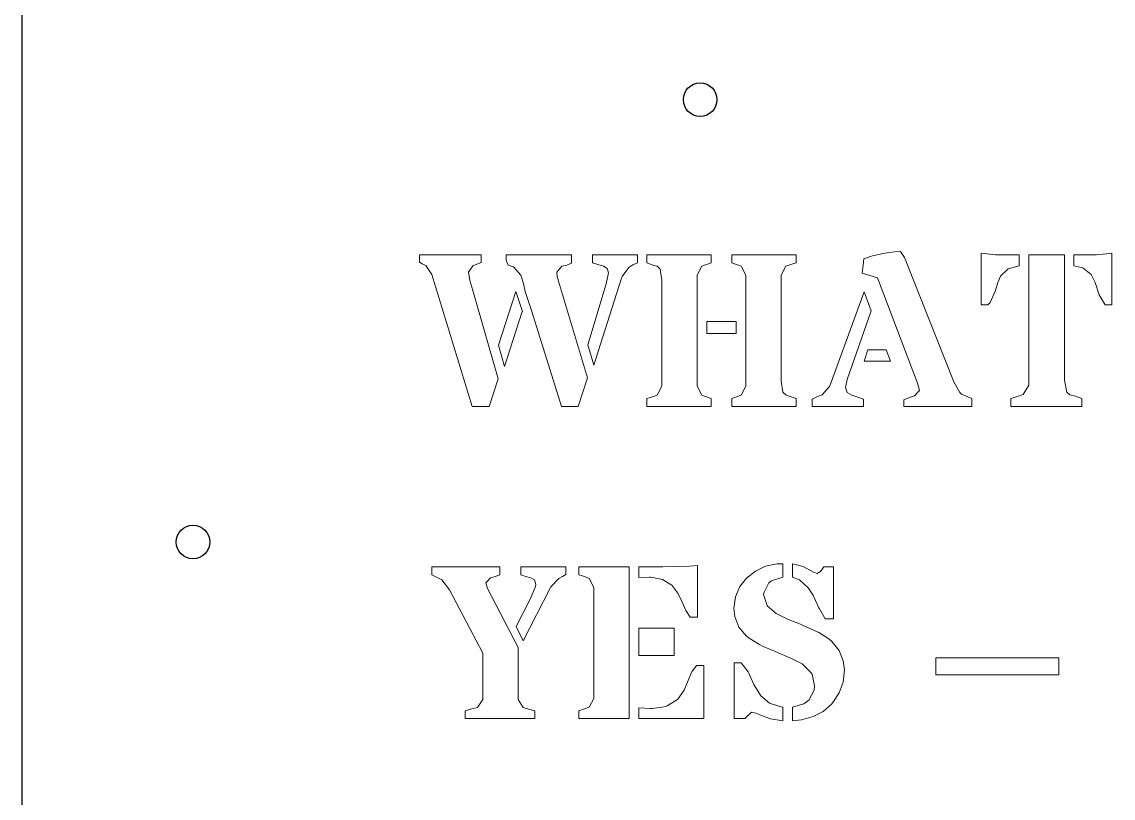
# Model space of a CAD drawing. Header units: millimetres. Extents: x 3735 to 5333, y 3252 to 4770.
# Drawn here: x 4539.8 to 4708.8, y 4155.3 to 4275.5 of the extents above; entities that cross this region are included whole.
import ezdxf

# ---------------------------------------------------------------- set-up
doc = ezdxf.new("R2010")
doc.units = ezdxf.units.MM
doc.layers.add('ext', color=18, linetype='Continuous', true_color=0x000000)
doc.layers.add('MASHARAB', color=6, linetype='Continuous', true_color=0xff00ff)

msp = doc.modelspace()

# ---------------------------------------------------------------- linework, layer by layer
at = {"layer": 'ext'}
msp.add_lwpolyline([(4539.85, 4769.98), (4539.85, 3799.98), (5289.85, 3799.98), (5289.85, 4769.98)], close=True, dxfattribs=at)
at = {"layer": 'MASHARAB', "lineweight": 0}
for p, q in [((4610.96, 4239.46), (4601.38, 4239.46)), ((4601.38, 4239.46), (4601.38, 4238.3)), ((4610.96, 4238.27), (4610.96, 4239.46)), ((4624.95, 4239.46), (4614.8, 4239.46)), ((4614.8, 4239.46), (4614.8, 4238.56)), ((4614.8, 4238.56), (4615.13, 4237.87)), ((4624.95, 4238.17), (4624.95, 4239.46)), ((4635.14, 4239.46), (4628.17, 4239.46)), ((4628.17, 4239.46), (4628.17, 4238.23)), ((4635.14, 4238.23), (4635.14, 4239.46)), ((4646.55, 4239.46), (4636.57, 4239.46)), ((4636.57, 4239.46), (4636.57, 4238.2)), ((4646.55, 4238.2), (4646.55, 4239.46)), ((4659.73, 4239.46), (4649.75, 4239.46)), ((4649.75, 4239.46), (4649.75, 4238.2)), ((4659.73, 4238.2), (4659.73, 4239.46)), ((4670.19, 4238.83), (4670.06, 4237.87)), ((4671.54, 4239.29), (4670.19, 4238.83)), ((4673.43, 4239.69), (4671.54, 4239.29)), ((4674.95, 4239.89), (4673.43, 4239.69)), ((4675.87, 4239.95), (4674.95, 4239.89)), ((4676.47, 4239.03), (4675.87, 4239.95)), ((4684.13, 4219.76), (4676.47, 4239.03)), ((4688.36, 4239.69), (4688.36, 4231.72)), ((4690.55, 4239.46), (4688.36, 4239.69)), ((4690.71, 4239.46), (4690.55, 4239.46)), ((4694.25, 4239.46), (4690.71, 4239.46)), ((4694.25, 4237.77), (4694.25, 4239.46)), ((4701.22, 4239.46), (4695.73, 4239.46)), ((4695.73, 4239.46), (4695.73, 4219.33)), ((4701.22, 4220.06), (4701.22, 4239.46)), ((4706.21, 4239.46), (4702.71, 4239.46)), ((4702.71, 4239.46), (4702.71, 4237.77)), ((4707.73, 4239.59), (4706.21, 4239.46)), ((4708.59, 4239.69), (4707.73, 4239.59)), ((4708.59, 4231.72), (4708.59, 4239.69)), ((4601.38, 4238.3), (4601.84, 4238.07)), ((4601.84, 4238.07), (4602.37, 4237.8)), ((4602.37, 4237.8), (4603.29, 4236.38)), ((4608.98, 4236.78), (4609.67, 4237.74)), ((4609.67, 4237.74), (4610.3, 4238)), ((4610.3, 4238), (4610.96, 4238.27)), ((4615.13, 4237.87), (4615.96, 4237.61)), ((4615.96, 4237.61), (4617.08, 4236.28)), ((4622.64, 4236.75), (4623.43, 4237.71)), ((4623.43, 4237.71), (4624.19, 4237.87)), ((4624.19, 4237.87), (4624.95, 4238.17)), ((4628.17, 4238.23), (4629.03, 4237.94)), ((4629.03, 4237.94), (4629.86, 4237.71)), ((4629.86, 4237.71), (4630.45, 4237.34)), ((4630.45, 4237.34), (4630.68, 4236.65)), ((4632.8, 4236.09), (4633.79, 4237.51)), ((4633.79, 4237.51), (4634.45, 4237.9)), ((4634.45, 4237.9), (4635.14, 4238.23)), ((4636.57, 4238.2), (4637.69, 4237.8)), ((4637.69, 4237.8), (4638.18, 4237.67)), ((4638.18, 4237.67), (4638.68, 4237.21)), ((4638.68, 4237.21), (4638.91, 4235.46)), ((4644.4, 4236.28), (4645.12, 4237.67)), ((4645.12, 4237.67), (4645.82, 4237.94)), ((4645.82, 4237.94), (4646.55, 4238.2)), ((4649.75, 4238.2), (4650.48, 4237.94)), ((4650.48, 4237.94), (4651.17, 4237.67)), ((4651.17, 4237.67), (4651.9, 4236.28)), ((4657.38, 4236.28), (4658.11, 4237.67)), ((4658.11, 4237.67), (4658.87, 4237.94)), ((4658.87, 4237.94), (4659.73, 4238.2)), ((4670.06, 4237.87), (4669.93, 4236.61)), ((4691.34, 4236.12), (4692.53, 4237.28)), ((4692.53, 4237.28), (4694.25, 4237.77)), ((4702.71, 4237.77), (4704.09, 4237.44)), ((4704.09, 4237.44), (4705.38, 4236.38)), ((4603.29, 4236.38), (4609.57, 4215.96)), ((4609.21, 4235.46), (4608.98, 4236.78)), ((4609.67, 4233.91), (4609.21, 4235.46)), ((4617.08, 4236.28), (4617.48, 4235)), ((4622.73, 4236.09), (4622.64, 4236.75)), ((4622.93, 4235.39), (4622.73, 4236.09)), ((4627.39, 4220.39), (4622.93, 4235.39)), ((4628.37, 4222.34), (4632.63, 4235.66)), ((4630.68, 4236.65), (4630.32, 4234.96)), ((4632.63, 4235.66), (4632.8, 4236.09)), ((4638.91, 4235.46), (4638.91, 4219.1)), ((4644.4, 4219.1), (4644.4, 4236.28)), ((4651.9, 4236.28), (4651.9, 4219.1)), ((4657.38, 4219.93), (4657.38, 4236.28)), ((4669.93, 4236.61), (4672.3, 4235.89)), ((4672.3, 4235.89), (4678.48, 4219.6)), ((4690.55, 4233.91), (4690.94, 4235.19)), ((4690.94, 4235.19), (4691.34, 4236.12)), ((4705.38, 4236.38), (4705.98, 4235.19)), ((4705.98, 4235.19), (4706.57, 4233.41)), ((4613.57, 4220.26), (4609.67, 4233.91)), ((4616.32, 4233.77), (4613.61, 4225.45)), ((4617.34, 4230.67), (4616.32, 4233.77)), ((4617.48, 4235), (4617.78, 4233.77)), ((4617.78, 4233.77), (4618.8, 4230.67)), ((4630.32, 4234.96), (4627.44, 4225.51)), ((4670.23, 4233.71), (4665.1, 4219.6)), ((4671.32, 4230.77), (4670.23, 4233.71)), ((4689.72, 4232.09), (4690.55, 4233.91)), ((4689.39, 4231.72), (4689.72, 4232.09)), ((4706.57, 4233.41), (4706.61, 4233.24)), ((4706.61, 4233.24), (4707.56, 4231.72)), ((4614.57, 4222.14), (4617.28, 4230.67)), ((4617.28, 4230.67), (4617.34, 4230.67)), ((4618.8, 4230.67), (4623.4, 4215.96)), ((4667.62, 4220.13), (4671.32, 4230.77)), ((4688.36, 4231.72), (4689.39, 4231.72)), ((4707.56, 4231.72), (4708.59, 4231.72)), ((4650.41, 4229.15), (4645.88, 4229.15)), ((4645.88, 4229.15), (4645.88, 4227.26)), ((4650.41, 4227.26), (4650.41, 4229.15)), ((4645.88, 4227.26), (4650.41, 4227.26)), ((4613.61, 4225.45), (4614.57, 4222.14)), ((4627.44, 4225.51), (4628.37, 4222.34)), ((4670.79, 4224.75), (4670.23, 4223)), ((4673.63, 4224.75), (4670.79, 4224.75)), ((4674.29, 4223), (4673.63, 4224.75)), ((4670.23, 4223), (4674.29, 4223)), ((4612.18, 4215.96), (4613.57, 4220.26)), ((4625.94, 4215.96), (4627.39, 4220.39)), ((4657.65, 4218.18), (4657.38, 4219.93)), ((4667.35, 4218.9), (4667.62, 4220.13)), ((4701.62, 4218.18), (4701.22, 4220.06)), ((4638.91, 4219.1), (4638.18, 4217.71)), ((4645.12, 4217.71), (4644.4, 4219.1)), ((4651.9, 4219.1), (4651.17, 4217.71)), ((4664.87, 4219.07), (4663.72, 4217.78)), ((4665.1, 4219.6), (4664.87, 4219.07)), ((4667.62, 4218.14), (4667.35, 4218.9)), ((4678.81, 4218.44), (4678.02, 4217.61)), ((4678.48, 4219.6), (4678.81, 4218.44)), ((4685.06, 4218.11), (4684.13, 4219.76)), ((4695.7, 4219.27), (4694.87, 4217.81)), ((4695.73, 4219.33), (4695.7, 4219.27)), ((4637.46, 4217.48), (4636.57, 4217.18)), ((4636.57, 4217.18), (4636.57, 4215.96)), ((4638.18, 4217.71), (4637.46, 4217.48)), ((4645.82, 4217.48), (4645.12, 4217.71)), ((4646.55, 4217.18), (4645.82, 4217.48)), ((4646.55, 4215.96), (4646.55, 4217.18)), ((4650.48, 4217.48), (4649.75, 4217.18)), ((4649.75, 4217.18), (4649.75, 4215.96)), ((4651.17, 4217.71), (4650.48, 4217.48)), ((4658.14, 4217.71), (4657.65, 4218.18)), ((4658.61, 4217.55), (4658.14, 4217.71)), ((4659.73, 4217.18), (4658.61, 4217.55)), ((4659.73, 4215.96), (4659.73, 4217.18)), ((4662.92, 4217.45), (4662.2, 4217.08)), ((4662.2, 4217.08), (4662.2, 4215.96)), ((4663.72, 4217.78), (4662.92, 4217.45)), ((4668.34, 4217.71), (4667.62, 4218.14)), ((4669.24, 4217.42), (4668.34, 4217.71)), ((4670.13, 4217.08), (4669.24, 4217.42)), ((4670.13, 4215.96), (4670.13, 4217.08)), ((4677.23, 4217.38), (4676.37, 4217.02)), ((4676.37, 4217.02), (4676.37, 4215.96)), ((4678.02, 4217.61), (4677.23, 4217.38)), ((4685.29, 4217.88), (4685.06, 4218.11)), ((4686.91, 4217.18), (4685.29, 4217.88)), ((4686.91, 4215.96), (4686.91, 4217.18)), ((4693.98, 4217.51), (4692.96, 4217.18)), ((4692.96, 4217.18), (4692.96, 4215.96)), ((4694.87, 4217.81), (4693.98, 4217.51)), ((4702.05, 4217.78), (4701.62, 4218.18)), ((4702.94, 4217.55), (4702.05, 4217.78)), ((4703.93, 4217.18), (4702.94, 4217.55)), ((4703.93, 4215.96), (4703.93, 4217.18)), ((4609.57, 4215.96), (4612.18, 4215.96)), ((4623.4, 4215.96), (4625.94, 4215.96)), ((4636.57, 4215.96), (4646.55, 4215.96)), ((4649.75, 4215.96), (4659.73, 4215.96)), ((4662.2, 4215.96), (4670.13, 4215.96)), ((4676.37, 4215.96), (4686.91, 4215.96)), ((4692.96, 4215.96), (4703.93, 4215.96)), ((4643.21, 4191.23), (4641.39, 4191.17)), ((4644.46, 4191.37), (4643.21, 4191.23)), ((4644.46, 4183.37), (4644.46, 4191.37)), ((4654.97, 4191.23), (4653.39, 4190.47)), ((4656.79, 4191.6), (4654.97, 4191.23)), ((4657.65, 4191.63), (4656.79, 4191.6)), ((4657.65, 4189.52), (4657.65, 4191.63)), ((4660.79, 4191.17), (4659.14, 4191.63)), ((4659.14, 4191.63), (4659.14, 4189.52)), ((4603.29, 4191.14), (4603.29, 4189.88)), ((4613.86, 4191.14), (4603.29, 4191.14)), ((4603.29, 4189.88), (4603.85, 4189.65)), ((4603.85, 4189.65), (4604.87, 4189.12)), ((4612.38, 4189.45), (4613.1, 4189.65)), ((4613.1, 4189.65), (4613.86, 4189.88)), ((4613.86, 4189.88), (4613.86, 4191.14)), ((4617.07, 4191.14), (4617.07, 4189.88)), ((4624.07, 4191.14), (4617.07, 4191.14)), ((4617.07, 4189.88), (4617.86, 4189.65)), ((4617.86, 4189.65), (4618.62, 4189.45)), ((4622.95, 4189.35), (4623.55, 4189.65)), ((4623.55, 4189.65), (4624.07, 4189.95)), ((4624.07, 4189.95), (4624.07, 4191.14)), ((4626.06, 4191.14), (4626.06, 4189.88)), ((4633.86, 4191.14), (4626.06, 4191.14)), ((4626.06, 4189.88), (4626.92, 4189.62)), ((4626.92, 4189.62), (4627.68, 4189.35)), ((4633.86, 4167.64), (4633.86, 4191.14)), ((4639.08, 4191.14), (4635.34, 4191.14)), ((4635.34, 4191.14), (4635.34, 4189.48)), ((4635.34, 4189.48), (4636.99, 4189.55)), ((4636.99, 4189.55), (4637.23, 4189.55)), ((4637.23, 4189.55), (4639.01, 4189.19)), ((4641.39, 4191.17), (4639.08, 4191.14)), ((4653.39, 4190.47), (4652.03, 4189.38)), ((4655.9, 4188.95), (4657.65, 4189.52)), ((4659.14, 4189.52), (4660.23, 4189.12)), ((4662.37, 4190.31), (4660.79, 4191.17)), ((4662.94, 4190.11), (4662.37, 4190.31)), ((4663.46, 4190.44), (4662.94, 4190.11)), ((4663.99, 4191.14), (4663.46, 4190.44)), ((4665.48, 4191.14), (4663.99, 4191.14)), ((4665.48, 4183.11), (4665.48, 4191.14)), ((4604.87, 4189.12), (4606.06, 4187.6)), ((4611.65, 4188.66), (4612.38, 4189.45)), ((4611.95, 4187.8), (4611.65, 4188.66)), ((4617.43, 4179.7), (4621.63, 4187.86)), ((4619.35, 4188.1), (4618.52, 4186.15)), ((4618.62, 4189.45), (4619.22, 4189.12)), ((4619.22, 4189.12), (4619.41, 4188.43)), ((4619.41, 4188.43), (4619.35, 4188.1)), ((4621.63, 4187.86), (4621.73, 4188.06)), ((4621.73, 4188.06), (4622.95, 4189.35)), ((4627.68, 4189.35), (4628.4, 4187.96)), ((4628.4, 4187.96), (4628.4, 4170.78)), ((4639.01, 4189.19), (4640.46, 4188.29)), ((4640.46, 4188.29), (4641.39, 4187.07)), ((4651.01, 4188.1), (4650.31, 4186.48)), ((4652.03, 4189.38), (4651.01, 4188.1)), ((4654.71, 4187.1), (4655.5, 4188.66)), ((4655.5, 4188.66), (4655.9, 4188.95)), ((4660.23, 4189.12), (4661.58, 4187.9)), ((4661.58, 4187.9), (4662.37, 4186.64)), ((4606.06, 4187.6), (4611.19, 4177.79)), ((4612.57, 4186.58), (4611.95, 4187.8)), ((4616.67, 4178.64), (4612.57, 4186.58)), ((4618.52, 4186.15), (4616.37, 4181.92)), ((4641.39, 4187.07), (4642.05, 4185.68)), ((4650.31, 4186.48), (4650.08, 4184.69)), ((4654.67, 4186.87), (4654.71, 4187.1)), ((4655.2, 4185.15), (4654.67, 4186.87)), ((4662.37, 4186.64), (4662.44, 4186.51)), ((4662.44, 4186.51), (4663.23, 4184.79)), ((4642.05, 4185.68), (4642.61, 4184.39)), ((4650.08, 4184.69), (4650.21, 4183.44)), ((4655.24, 4185.12), (4655.2, 4185.15)), ((4656.62, 4183.93), (4655.24, 4185.12)), ((4663.23, 4184.79), (4663.3, 4184.66)), ((4663.3, 4184.66), (4664.22, 4183.11)), ((4642.61, 4184.39), (4643.31, 4183.37)), ((4643.31, 4183.37), (4644.46, 4183.37)), ((4650.21, 4183.44), (4650.84, 4181.78)), ((4656.62, 4183.9), (4656.62, 4183.93)), ((4658.28, 4183.07), (4656.62, 4183.9)), ((4658.64, 4182.94), (4658.28, 4183.07)), ((4660.36, 4182.25), (4658.64, 4182.94)), ((4664.22, 4183.11), (4665.48, 4183.11)), ((4616.37, 4181.92), (4617.43, 4179.7)), ((4635.34, 4181.62), (4635.34, 4177.39)), ((4640.83, 4181.62), (4635.34, 4181.62)), ((4640.83, 4177.39), (4640.83, 4181.62)), ((4650.84, 4181.78), (4652.03, 4180.43)), ((4660.92, 4182.01), (4660.36, 4182.25)), ((4662.64, 4181.25), (4660.92, 4182.01)), ((4663.2, 4180.99), (4662.64, 4181.25)), ((4652.03, 4180.43), (4652.43, 4180.1)), ((4652.43, 4180.1), (4654.01, 4179.11)), ((4664.79, 4179.97), (4663.2, 4180.99)), ((4665.22, 4179.6), (4664.79, 4179.97)), ((4666.37, 4178.21), (4665.22, 4179.6)), ((4611.19, 4177.79), (4611.19, 4170.58)), ((4616.67, 4170.61), (4616.67, 4178.64)), ((4654.01, 4179.11), (4654.61, 4178.81)), ((4654.61, 4178.81), (4656.33, 4178.08)), ((4656.33, 4178.08), (4656.92, 4177.82)), ((4656.92, 4177.82), (4658.61, 4177.12)), ((4667, 4176.6), (4666.37, 4178.21)), ((4635.34, 4177.39), (4640.83, 4177.39)), ((4650.11, 4176.3), (4650.11, 4167.67)), ((4651.2, 4176.3), (4650.11, 4176.3)), ((4652.26, 4174.91), (4651.2, 4176.3)), ((4658.61, 4177.12), (4659, 4176.96)), ((4659, 4176.96), (4660.62, 4176.1)), ((4660.62, 4176.1), (4660.72, 4176.03)), ((4660.72, 4176.03), (4662.04, 4174.74)), ((4667.17, 4175.17), (4667, 4176.6)), ((4681.31, 4177.06), (4700.38, 4177.06)), ((4681.31, 4174.41), (4681.31, 4177.06)), ((4700.38, 4177.06), (4700.38, 4174.41)), ((4643.54, 4174.88), (4643.01, 4173.52)), ((4644.3, 4175.84), (4643.54, 4174.88)), ((4645.42, 4175.84), (4644.3, 4175.84)), ((4645.42, 4167.64), (4645.42, 4175.84)), ((4652.36, 4174.68), (4652.26, 4174.91)), ((4653.15, 4172.93), (4652.36, 4174.68)), ((4662.04, 4174.74), (4662.18, 4174.51)), ((4662.18, 4174.51), (4662.57, 4172.7)), ((4666.97, 4173.29), (4667.17, 4175.17)), ((4700.38, 4174.41), (4681.31, 4174.41)), ((4643.01, 4173.52), (4642.38, 4172.04)), ((4653.29, 4172.66), (4653.15, 4172.93)), ((4654.24, 4171.18), (4653.29, 4172.66)), ((4662.57, 4172.7), (4662.51, 4172.04)), ((4666.37, 4171.61), (4666.97, 4173.29)), ((4642.38, 4172.04), (4641.39, 4170.65)), ((4655.6, 4170.05), (4654.24, 4171.18)), ((4662.51, 4172.04), (4661.65, 4170.51)), ((4665.38, 4170.12), (4666.37, 4171.61)), ((4610.36, 4169.36), (4609.5, 4169.16)), ((4611.19, 4170.58), (4610.36, 4169.36)), ((4617.43, 4169.36), (4616.67, 4170.61)), ((4618.29, 4169.13), (4617.43, 4169.36)), ((4627.68, 4169.39), (4626.92, 4169.16)), ((4628.4, 4170.78), (4627.68, 4169.39)), ((4637.16, 4169.23), (4635.34, 4169.29)), ((4635.34, 4169.29), (4635.34, 4167.64)), ((4637.42, 4169.23), (4637.16, 4169.23)), ((4639.28, 4169.49), (4637.42, 4169.23)), ((4639.74, 4169.62), (4639.28, 4169.49)), ((4641.32, 4170.58), (4639.74, 4169.62)), ((4641.39, 4170.65), (4641.32, 4170.58)), ((4657.32, 4169.46), (4655.6, 4170.05)), ((4657.65, 4169.42), (4657.32, 4169.46)), ((4657.65, 4167.31), (4657.65, 4169.42)), ((4660.92, 4169.95), (4659.14, 4169.42)), ((4659.14, 4169.42), (4659.14, 4167.31)), ((4661.65, 4170.51), (4660.92, 4169.95)), ((4663.89, 4168.76), (4665.18, 4169.89)), ((4665.18, 4169.89), (4665.38, 4170.12)), ((4609.5, 4169.16), (4608.48, 4168.86)), ((4608.48, 4168.86), (4608.48, 4167.64)), ((4608.48, 4167.64), (4619.28, 4167.64)), ((4619.28, 4168.86), (4618.29, 4169.13)), ((4619.28, 4167.64), (4619.28, 4168.86)), ((4626.92, 4169.16), (4626.06, 4168.86)), ((4626.06, 4168.86), (4626.06, 4167.64)), ((4626.06, 4167.64), (4633.86, 4167.64)), ((4635.34, 4167.64), (4645.42, 4167.64)), ((4650.11, 4167.67), (4651.77, 4167.67)), ((4651.77, 4167.67), (4652.79, 4168.66)), ((4652.79, 4168.66), (4653.45, 4168.47)), ((4653.45, 4168.47), (4655, 4167.87)), ((4655, 4167.87), (4655.76, 4167.61)), ((4655.76, 4167.61), (4657.65, 4167.31)), ((4660.56, 4167.47), (4662.34, 4167.97)), ((4662.34, 4167.97), (4663.89, 4168.76)), ((4659.14, 4167.31), (4660.56, 4167.47))]:
    msp.add_line(p, q, dxfattribs=at)
at = {"layer": 'MASHARAB'}
for centre in [(4644.85, 4263.48), (4566.35, 4194.98)]:
    msp.add_circle(centre, 2.6, dxfattribs=at)

doc.saveas('drawing.dxf')
